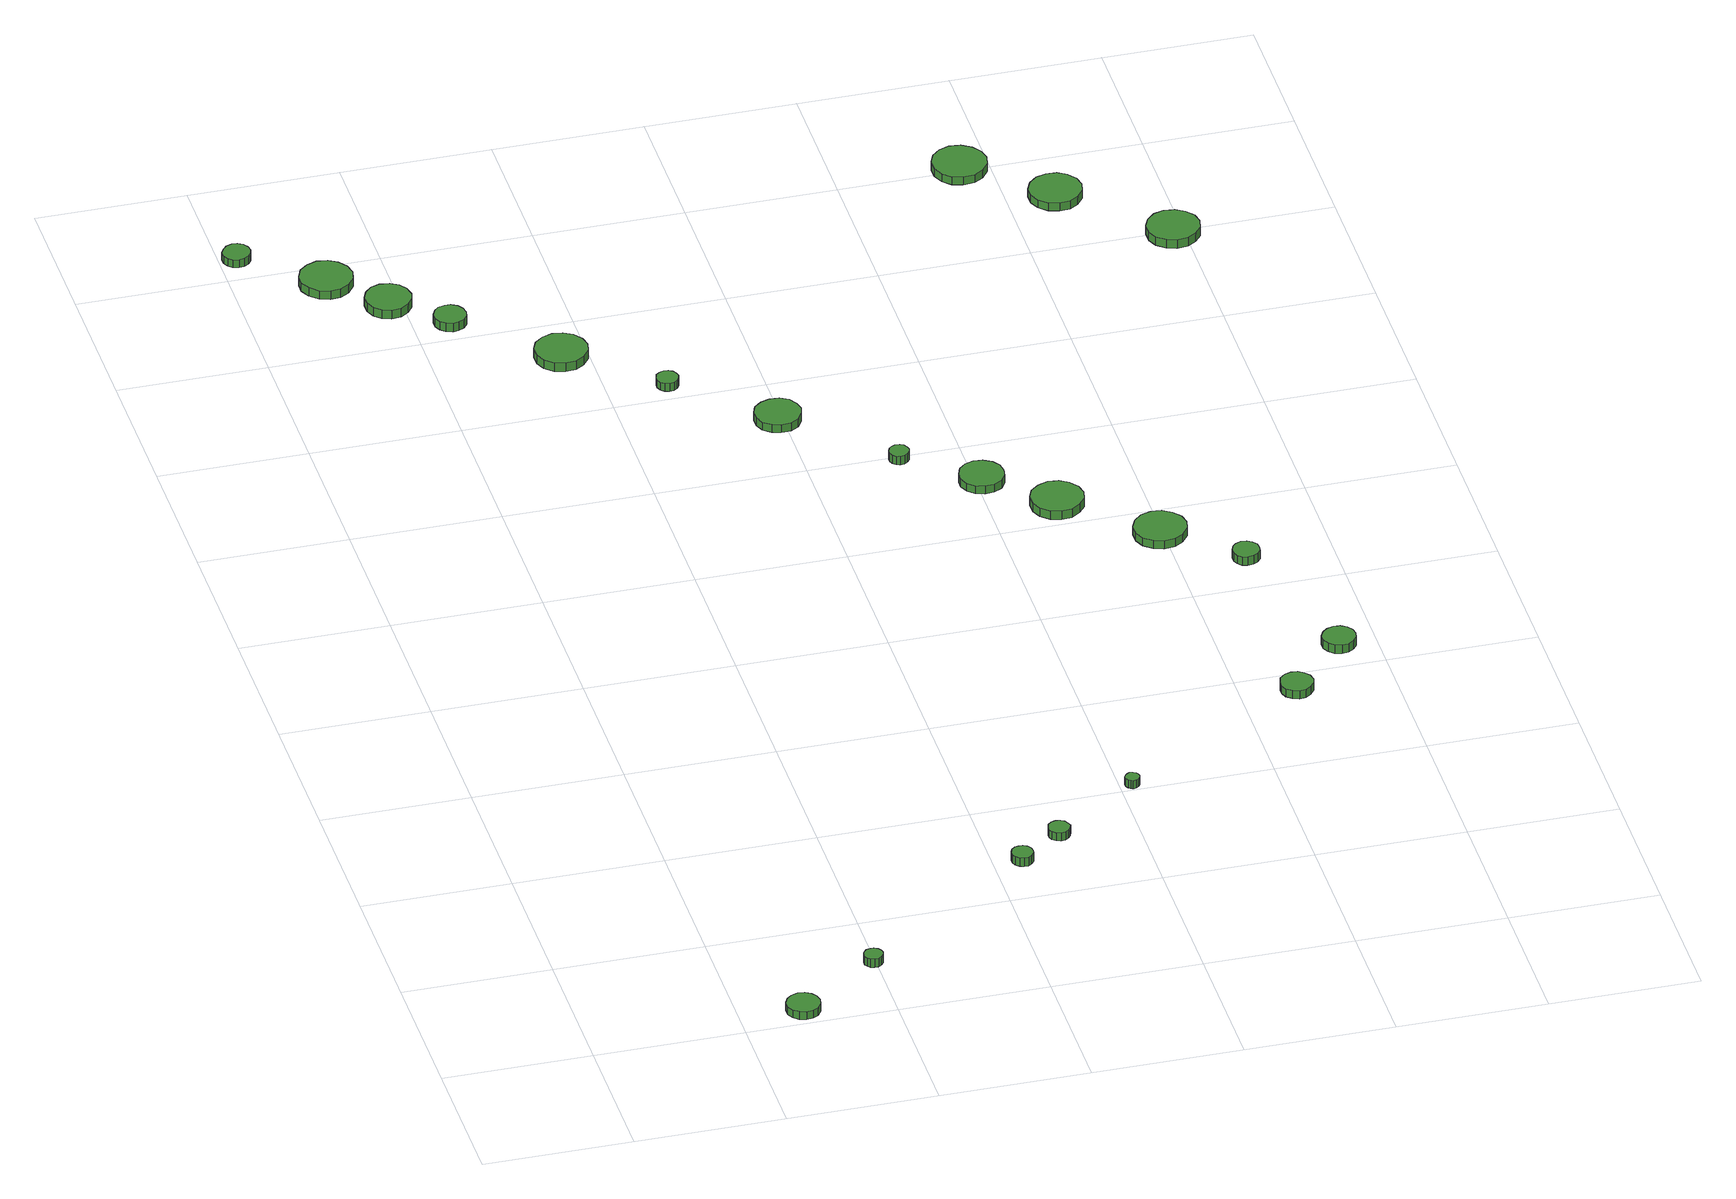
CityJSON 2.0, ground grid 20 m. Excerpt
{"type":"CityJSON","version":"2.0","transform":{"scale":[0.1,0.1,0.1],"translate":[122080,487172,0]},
"CityObjects":{
"tree1":{"type":"SolitaryVegetationObject","attributes":{"function":"something"},"geometry":[{"type":"MultiSurface","lod":"1","boundaries":[[[0,1,2,3,4,5,6,7,8,9,10,11,12,13,14]],[[15,16,17,18,19,20,21,22,23,24,25,26,27,28,29]],[[0,29,28,1]],[[1,28,27,2]],[[2,27,26,3]],[[3,26,25,4]],[[4,25,24,5]],[[5,24,23,6]],[[6,23,22,7]],[[7,22,21,8]],[[8,21,20,9]],[[9,20,19,10]],[[10,19,18,11]],[[11,18,17,12]],[[12,17,16,13]],[[13,16,15,14]],[[14,15,29,0]]]}]},
"tree2":{"type":"SolitaryVegetationObject","attributes":{"function":"something"},"geometry":[{"type":"MultiSurface","lod":"1","boundaries":[[[30,31,32,33,34,35,36,37,38,39,40,41,42,43,44]],[[45,46,47,48,49,50,51,52,53,54,55,56,57,58,59]],[[30,59,58,31]],[[31,58,57,32]],[[32,57,56,33]],[[33,56,55,34]],[[34,55,54,35]],[[35,54,53,36]],[[36,53,52,37]],[[37,52,51,38]],[[38,51,50,39]],[[39,50,49,40]],[[40,49,48,41]],[[41,48,47,42]],[[42,47,46,43]],[[43,46,45,44]],[[44,45,59,30]]]}]},
"tree3":{"type":"SolitaryVegetationObject","attributes":{"function":"something"},"geometry":[{"type":"MultiSurface","lod":"1","boundaries":[[[60,61,62,63,64,65,66,67,68,69,70,71,72,73,74]],[[75,76,77,78,79,80,81,82,83,84,85,86,87,88,89]],[[60,89,88,61]],[[61,88,87,62]],[[62,87,86,63]],[[63,86,85,64]],[[64,85,84,65]],[[65,84,83,66]],[[66,83,82,67]],[[67,82,81,68]],[[68,81,80,69]],[[69,80,79,70]],[[70,79,78,71]],[[71,78,77,72]],[[72,77,76,73]],[[73,76,75,74]],[[74,75,89,60]]]}]},
"tree4":{"type":"SolitaryVegetationObject","attributes":{"function":"something"},"geometry":[{"type":"MultiSurface","lod":"1","boundaries":[[[90,91,92,93,94,95,96,97,98,99,100,101,102,103,104]],[[105,106,107,108,109,110,111,112,113,114,115,116,117,118,119]],[[90,119,118,91]],[[91,118,117,92]],[[92,117,116,93]],[[93,116,115,94]],[[94,115,114,95]],[[95,114,113,96]],[[96,113,112,97]],[[97,112,111,98]],[[98,111,110,99]],[[99,110,109,100]],[[100,109,108,101]],[[101,108,107,102]],[[102,107,106,103]],[[103,106,105,104]],[[104,105,119,90]]]}]},
"tree5":{"type":"SolitaryVegetationObject","attributes":{"function":"something"},"geometry":[{"type":"MultiSurface","lod":"1","boundaries":[[[120,121,122,123,124,125,126,127,128,129,130,131,132,133,134]],[[135,136,137,138,139,140,141,142,143,144,145,146,147,148,149]],[[120,149,148,121]],[[121,148,147,122]],[[122,147,146,123]],[[123,146,145,124]],[[124,145,144,125]],[[125,144,143,126]],[[126,143,142,127]],[[127,142,141,128]],[[128,141,140,129]],[[129,140,139,130]],[[130,139,138,131]],[[131,138,137,132]],[[132,137,136,133]],[[133,136,135,134]],[[134,135,149,120]]]}]},
"tree6":{"type":"SolitaryVegetationObject","attributes":{"function":"something"},"geometry":[{"type":"MultiSurface","lod":"1","boundaries":[[[150,151,152,153,154,155,156,157,158,159,160,161,162,163,164]],[[165,166,167,168,169,170,171,172,173,174,175,176,177,178,179]],[[150,179,178,151]],[[151,178,177,152]],[[152,177,176,153]],[[153,176,175,154]],[[154,175,174,155]],[[155,174,173,156]],[[156,173,172,157]],[[157,172,171,158]],[[158,171,170,159]],[[159,170,169,160]],[[160,169,168,161]],[[161,168,167,162]],[[162,167,166,163]],[[163,166,165,164]],[[164,165,179,150]]]}]},
"tree7":{"type":"SolitaryVegetationObject","attributes":{"function":"something"},"geometry":[{"type":"MultiSurface","lod":"1","boundaries":[[[180,181,182,183,184,185,186,187,188,189,190,191,192,193,194]],[[195,196,197,198,199,200,201,202,203,204,205,206,207,208,209]],[[180,209,208,181]],[[181,208,207,182]],[[182,207,206,183]],[[183,206,205,184]],[[184,205,204,185]],[[185,204,203,186]],[[186,203,202,187]],[[187,202,201,188]],[[188,201,200,189]],[[189,200,199,190]],[[190,199,198,191]],[[191,198,197,192]],[[192,197,196,193]],[[193,196,195,194]],[[194,195,209,180]]]}]},
"tree8":{"type":"SolitaryVegetationObject","attributes":{"function":"something"},"geometry":[{"type":"MultiSurface","lod":"1","boundaries":[[[210,211,212,213,214,215,216,217,218,219,220,221,222,223,224]],[[225,226,227,228,229,230,231,232,233,234,235,236,237,238,239]],[[210,239,238,211]],[[211,238,237,212]],[[212,237,236,213]],[[213,236,235,214]],[[214,235,234,215]],[[215,234,233,216]],[[216,233,232,217]],[[217,232,231,218]],[[218,231,230,219]],[[219,230,229,220]],[[220,229,228,221]],[[221,228,227,222]],[[222,227,226,223]],[[223,226,225,224]],[[224,225,239,210]]]}]},
"tree9":{"type":"SolitaryVegetationObject","attributes":{"function":"something"},"geometry":[{"type":"MultiSurface","lod":"1","boundaries":[[[240,241,242,243,244,245,246,247,248,249,250,251,252,253,254]],[[255,256,257,258,259,260,261,262,263,264,265,266,267,268,269]],[[240,269,268,241]],[[241,268,267,242]],[[242,267,266,243]],[[243,266,265,244]],[[244,265,264,245]],[[245,264,263,246]],[[246,263,262,247]],[[247,262,261,248]],[[248,261,260,249]],[[249,260,259,250]],[[250,259,258,251]],[[251,258,257,252]],[[252,257,256,253]],[[253,256,255,254]],[[254,255,269,240]]]}]},
"tree10":{"type":"SolitaryVegetationObject","attributes":{"function":"something"},"geometry":[{"type":"MultiSurface","lod":"1","boundaries":[[[270,271,272,273,274,275,276,277,278,279,280,281,282,283,284]],[[285,286,287,288,289,290,291,292,293,294,295,296,297,298,299]],[[270,299,298,271]],[[271,298,297,272]],[[272,297,296,273]],[[273,296,295,274]],[[274,295,294,275]],[[275,294,293,276]],[[276,293,292,277]],[[277,292,291,278]],[[278,291,290,279]],[[279,290,289,280]],[[280,289,288,281]],[[281,288,287,282]],[[282,287,286,283]],[[283,286,285,284]],[[284,285,299,270]]]}]},
"tree11":{"type":"SolitaryVegetationObject","attributes":{"function":"something"},"geometry":[{"type":"MultiSurface","lod":"1","boundaries":[[[300,301,302,303,304,305,306,307,308,309,310,311,312,313,314]],[[315,316,317,318,319,320,321,322,323,324,325,326,327,328,329]],[[300,329,328,301]],[[301,328,327,302]],[[302,327,326,303]],[[303,326,325,304]],[[304,325,324,305]],[[305,324,323,306]],[[306,323,322,307]],[[307,322,321,308]],[[308,321,320,309]],[[309,320,319,310]],[[310,319,318,311]],[[311,318,317,312]],[[312,317,316,313]],[[313,316,315,314]],[[314,315,329,300]]]}]},
"tree12":{"type":"SolitaryVegetationObject","attributes":{"function":"something"},"geometry":[{"type":"MultiSurface","lod":"1","boundaries":[[[330,331,332,333,334,335,336,337,338,339,340,341,342,343,344]],[[345,346,347,348,349,350,351,352,353,354,355,356,357,358,359]],[[330,359,358,331]],[[331,358,357,332]],[[332,357,356,333]],[[333,356,355,334]],[[334,355,354,335]],[[335,354,353,336]],[[336,353,352,337]],[[337,352,351,338]],[[338,351,350,339]],[[339,350,349,340]],[[340,349,348,341]],[[341,348,347,342]],[[342,347,346,343]],[[343,346,345,344]],[[344,345,359,330]]]}]},
"tree13":{"type":"SolitaryVegetationObject","attributes":{"function":"something"},"geometry":[{"type":"MultiSurface","lod":"1","boundaries":[[[360,361,362,363,364,365,366,367,368,369,370,371,372,373,374]],[[375,376,377,378,379,380,381,382,383,384,385,386,387,388,389]],[[360,389,388,361]],[[361,388,387,362]],[[362,387,386,363]],[[363,386,385,364]],[[364,385,384,365]],[[365,384,383,366]],[[366,383,382,367]],[[367,382,381,368]],[[368,381,380,369]],[[369,380,379,370]],[[370,379,378,371]],[[371,378,377,372]],[[372,377,376,373]],[[373,376,375,374]],[[374,375,389,360]]]}]},
"tree14":{"type":"SolitaryVegetationObject","attributes":{"function":"something"},"geometry":[{"type":"MultiSurface","lod":"1","boundaries":[[[390,391,392,393,394,395,396,397,398,399,400,401,402,403,404]],[[405,406,407,408,409,410,411,412,413,414,415,416,417,418,419]],[[390,419,418,391]],[[391,418,417,392]],[[392,417,416,393]],[[393,416,415,394]],[[394,415,414,395]],[[395,414,413,396]],[[396,413,412,397]],[[397,412,411,398]],[[398,411,410,399]],[[399,410,409,400]],[[400,409,408,401]],[[401,408,407,402]],[[402,407,406,403]],[[403,406,405,404]],[[404,405,419,390]]]}]},
"tree15":{"type":"SolitaryVegetationObject","attributes":{"function":"something"},"geometry":[{"type":"MultiSurface","lod":"1","boundaries":[[[420,421,422,423,424,425,426,427,428,429,430,431,432,433,434]],[[435,436,437,438,439,440,441,442,443,444,445,446,447,448,449]],[[420,449,448,421]],[[421,448,447,422]],[[422,447,446,423]],[[423,446,445,424]],[[424,445,444,425]],[[425,444,443,426]],[[426,443,442,427]],[[427,442,441,428]],[[428,441,440,429]],[[429,440,439,430]],[[430,439,438,431]],[[431,438,437,432]],[[432,437,436,433]],[[433,436,435,434]],[[434,435,449,420]]]}]},
"tree16":{"type":"SolitaryVegetationObject","attributes":{"function":"something"},"geometry":[{"type":"MultiSurface","lod":"1","boundaries":[[[450,451,452,453,454,455,456,457,458,459,460,461,462,463,464]],[[465,466,467,468,469,470,471,472,473,474,475,476,477,478,479]],[[450,479,478,451]],[[451,478,477,452]],[[452,477,476,453]],[[453,476,475,454]],[[454,475,474,455]],[[455,474,473,456]],[[456,473,472,457]],[[457,472,471,458]],[[458,471,470,459]],[[459,470,469,460]],[[460,469,468,461]],[[461,468,467,462]],[[462,467,466,463]],[[463,466,465,464]],[[464,465,479,450]]]}]},
"tree17":{"type":"SolitaryVegetationObject","attributes":{"function":"something"},"geometry":[{"type":"MultiSurface","lod":"1","boundaries":[[[480,481,482,483,484,485,486,487,488,489,490,491,492,493,494]],[[495,496,497,498,499,500,501,502,503,504,505,506,507,508,509]],[[480,509,508,481]],[[481,508,507,482]],[[482,507,506,483]],[[483,506,505,484]],[[484,505,504,485]],[[485,504,503,486]],[[486,503,502,487]],[[487,502,501,488]],[[488,501,500,489]],[[489,500,499,490]],[[490,499,498,491]],[[491,498,497,492]],[[492,497,496,493]],[[493,496,495,494]],[[494,495,509,480]]]}]},
"tree18":{"type":"SolitaryVegetationObject","attributes":{"function":"something"},"geometry":[{"type":"MultiSurface","lod":"1","boundaries":[[[510,511,512,513,514,515,516,517,518,519,520,521,522,523,524]],[[525,526,527,528,529,530,531,532,533,534,535,536,537,538,539]],[[510,539,538,511]],[[511,538,537,512]],[[512,537,536,513]],[[513,536,535,514]],[[514,535,534,515]],[[515,534,533,516]],[[516,533,532,517]],[[517,532,531,518]],[[518,531,530,519]],[[519,530,529,520]],[[520,529,528,521]],[[521,528,527,522]],[[522,527,526,523]],[[523,526,525,524]],[[524,525,539,510]]]}]},
"tree19":{"type":"SolitaryVegetationObject","attributes":{"function":"something"},"geometry":[{"type":"MultiSurface","lod":"1","boundaries":[[[540,541,542,543,544,545,546,547,548,549,550,551,552,553,554]],[[555,556,557,558,559,560,561,562,563,564,565,566,567,568,569]],[[540,569,568,541]],[[541,568,567,542]],[[542,567,566,543]],[[543,566,565,544]],[[544,565,564,545]],[[545,564,563,546]],[[546,563,562,547]],[[547,562,561,548]],[[548,561,560,549]],[[549,560,559,550]],[[550,559,558,551]],[[551,558,557,552]],[[552,557,556,553]],[[553,556,555,554]],[[554,555,569,540]]]}]},
"tree20":{"type":"SolitaryVegetationObject","attributes":{"function":"something"},"geometry":[{"type":"MultiSurface","lod":"1","boundaries":[[[570,571,572,573,574,575,576,577,578,579,580,581,582,583,584]],[[585,586,587,588,589,590,591,592,593,594,595,596,597,598,599]],[[570,599,598,571]],[[571,598,597,572]],[[572,597,596,573]],[[573,596,595,574]],[[574,595,594,575]],[[575,594,593,576]],[[576,593,592,577]],[[577,592,591,578]],[[578,591,590,579]],[[579,590,589,580]],[[580,589,588,581]],[[581,588,587,582]],[[582,587,586,583]],[[583,586,585,584]],[[584,585,599,570]]]}]},
"tree21":{"type":"SolitaryVegetationObject","attributes":{"function":"something"},"geometry":[{"type":"MultiSurface","lod":"1","boundaries":[[[600,601,602,603,604,605,606,607,608,609,610,611,612,613,614]],[[615,616,617,618,619,620,621,622,623,624,625,626,627,628,629]],[[600,629,628,601]],[[601,628,627,602]],[[602,627,626,603]],[[603,626,625,604]],[[604,625,624,605]],[[605,624,623,606]],[[606,623,622,607]],[[607,622,621,608]],[[608,621,620,609]],[[609,620,619,610]],[[610,619,618,611]],[[611,618,617,612]],[[612,617,616,613]],[[613,616,615,614]],[[614,615,629,600]]]}]},
"tree22":{"type":"SolitaryVegetationObject","attributes":{"function":"something"},"geometry":[{"type":"MultiSurface","lod":"1","boundaries":[[[630,631,632,633,634,635,636,637,638,639,640,641,642,643,644]],[[645,646,647,648,649,650,651,652,653,654,655,656,657,658,659]],[[630,659,658,631]],[[631,658,657,632]],[[632,657,656,633]],[[633,656,655,634]],[[634,655,654,635]],[[635,654,653,636]],[[636,653,652,637]],[[637,652,651,638]],[[638,651,650,639]],[[639,650,649,640]],[[640,649,648,641]],[[641,648,647,642]],[[642,647,646,643]],[[643,646,645,644]],[[644,645,659,630]]]}]}
},
"vertices":[
[304,25,16],[302,34,16],[297,41,16],[289,46,16],[280,47,16],[271,44,16],[264,38,16],[260,30,16],[260,20,16],[264,12,16],[271,6,16],[280,3,16],[289,4,16],[297,8,16],[302,16,16],[302,16,4],[297,8,4],[289,4,4],[280,3,4],[271,6,4],[264,12,4],[260,20,4],[260,30,4],[264,38,4],[271,44,4],[280,47,4],[289,46,4],[297,41,4],[302,34,4],[304,25,4],
[407,102,20],[406,107,20],[403,111,20],[398,114,20],[393,114,20],[388,113,20],[384,109,20],[382,105,20],[382,99,20],[384,95,20],[388,91,20],[393,90,20],[398,90,20],[403,93,20],[406,97,20],[406,97,7],[403,93,7],[398,90,7],[393,90,7],[388,91,7],[384,95,7],[382,99,7],[382,105,7],[384,109,7],[388,113,7],[393,114,7],[398,114,7],[403,111,7],[406,107,7],[407,102,7],
[41,1840,15],[39,1848,15],[35,1854,15],[28,1858,15],[21,1859,15],[13,1856,15],[8,1851,15],[4,1844,15],[4,1836,15],[8,1829,15],[13,1824,15],[21,1822,15],[28,1823,15],[35,1827,15],[39,1833,15],[39,1833,3],[35,1827,3],[28,1823,3],[21,1822,3],[13,1824,3],[8,1829,3],[4,1836,3],[4,1844,3],[8,1851,3],[13,1856,3],[21,1859,3],[28,1858,3],[35,1854,3],[39,1848,3],[41,1840,3],
[152,1756,17],[149,1770,17],[140,1782,17],[128,1789,17],[114,1791,17],[100,1786,17],[89,1777,17],[83,1763,17],[83,1749,17],[89,1736,17],[100,1726,17],[114,1722,17],[128,1723,17],[140,1730,17],[149,1742,17],[149,1742,4],[140,1730,4],[128,1723,4],[114,1722,4],[100,1726,4],[89,1736,4],[83,1749,4],[83,1763,4],[89,1777,4],[100,1786,4],[114,1791,4],[128,1789,4],[140,1782,4],[149,1770,4],[152,1756,4],
[212,1691,16],[209,1704,16],[202,1714,16],[191,1720,16],[178,1722,16],[166,1718,16],[157,1709,16],[152,1698,16],[152,1685,16],[157,1673,16],[166,1665,16],[178,1661,16],[191,1662,16],[202,1669,16],[209,1679,16],[209,1679,3],[202,1669,3],[191,1662,3],[178,1661,3],[166,1665,3],[157,1673,3],[152,1685,3],[152,1698,3],[157,1709,3],[166,1718,3],[178,1722,3],[191,1720,3],[202,1714,3],[209,1704,3],[212,1691,3],
[650,274,20],[649,280,20],[645,285,20],[640,288,20],[634,288,20],[629,287,20],[624,283,20],[622,277,20],[622,271,20],[624,266,20],[629,262,20],[634,260,20],[640,260,20],[645,263,20],[649,268,20],[649,268,7],[645,263,7],[640,260,7],[634,260,7],[629,262,7],[624,266,7],[622,271,7],[622,277,7],[624,283,7],[629,287,7],[634,288,7],[640,288,7],[645,285,7],[649,280,7],[650,274,7],
[269,1635,15],[267,1644,15],[262,1651,15],[254,1656,15],[246,1656,15],[237,1654,15],[231,1648,15],[227,1640,15],[227,1631,15],[231,1623,15],[237,1617,15],[246,1614,15],[254,1615,15],[262,1619,15],[267,1626,15],[267,1626,2],[262,1619,2],[254,1615,2],[246,1614,2],[237,1617,2],[231,1623,2],[227,1631,2],[227,1640,2],[231,1648,2],[237,1654,2],[246,1656,2],[254,1656,2],[262,1651,2],[267,1644,2],[269,1635,2],
[711,319,18],[709,325,18],[706,330,18],[701,333,18],[695,334,18],[689,332,18],[684,328,18],[682,322,18],[682,316,18],[684,311,18],[689,307,18],[695,305,18],[701,306,18],[706,309,18],[709,313,18],[709,313,6],[706,309,6],[701,306,6],[695,305,6],[689,307,6],[684,311,6],[682,316,6],[682,322,6],[684,328,6],[689,332,6],[695,334,6],[701,333,6],[706,330,6],[709,325,6],[711,319,6],
[399,1525,15],[396,1539,15],[387,1551,15],[375,1558,15],[361,1560,15],[347,1555,15],[336,1546,15],[330,1533,15],[330,1518,15],[336,1505,15],[347,1495,15],[361,1491,15],[375,1492,15],[387,1500,15],[396,1511,15],[396,1511,2],[387,1500,2],[375,1492,2],[361,1491,2],[347,1495,2],[336,1505,2],[330,1518,2],[330,1533,2],[336,1546,2],[347,1555,2],[361,1560,2],[375,1558,2],[387,1551,2],[396,1539,2],[399,1525,2],
[493,1429,14],[491,1435,14],[488,1440,14],[483,1443,14],[477,1444,14],[471,1442,14],[466,1438,14],[464,1432,14],[464,1426,14],[466,1420,14],[471,1416,14],[477,1414,14],[483,1415,14],[488,1418,14],[491,1423,14],[491,1423,2],[488,1418,2],[483,1415,2],[477,1414,2],[471,1416,2],[466,1420,2],[464,1426,2],[464,1432,2],[466,1438,2],[471,1442,2],[477,1444,2],[483,1443,2],[488,1440,2],[491,1435,2],[493,1429,2],
[824,403,19],[823,407,19],[821,410,19],[817,412,19],[813,413,19],[810,411,19],[807,409,19],[805,405,19],[805,401,19],[807,397,19],[810,395,19],[813,393,19],[817,394,19],[821,396,19],[823,399,19],[823,399,7],[821,396,7],[817,394,7],[813,393,7],[810,395,7],[807,397,7],[805,401,7],[805,405,7],[807,409,7],[810,411,7],[813,413,7],[817,412,7],[821,410,7],[823,407,7],[824,403,7],
[624,1318,14],[621,1330,14],[614,1341,14],[603,1347,14],[590,1348,14],[578,1344,14],[568,1336,14],[563,1324,14],[563,1312,14],[568,1300,14],[578,1292,14],[590,1288,14],[603,1289,14],[614,1295,14],[621,1306,14],[621,1306,2],[614,1295,2],[603,1289,2],[590,1288,2],[578,1292,2],[568,1300,2],[563,1312,2],[563,1324,2],[568,1336,2],[578,1344,2],[590,1348,2],[603,1347,2],[614,1341,2],[621,1330,2],[624,1318,2],
[732,1193,15],[731,1198,15],[728,1203,15],[723,1205,15],[717,1206,15],[712,1204,15],[708,1200,15],[706,1195,15],[706,1190,15],[708,1185,15],[712,1181,15],[717,1179,15],[723,1180,15],[728,1183,15],[731,1187,15],[731,1187,2],[728,1183,2],[723,1180,2],[717,1179,2],[712,1181,2],[708,1185,2],[706,1190,2],[706,1195,2],[708,1200,2],[712,1204,2],[717,1206,2],[723,1205,2],[728,1203,2],[731,1198,2],[732,1193,2],
[836,1116,15],[834,1128,15],[827,1138,15],[816,1144,15],[804,1146,15],[792,1142,15],[783,1134,15],[778,1122,15],[778,1110,15],[783,1099,15],[792,1091,15],[804,1087,15],[816,1088,15],[827,1094,15],[834,1104,15],[834,1104,3],[827,1094,3],[816,1088,3],[804,1087,3],[792,1091,3],[783,1099,3],[778,1110,3],[778,1122,3],[783,1134,3],[792,1142,3],[804,1146,3],[816,1144,3],[827,1138,3],[834,1128,3],[836,1116,3],
[921,1042,15],[918,1056,15],[909,1068,15],[897,1075,15],[883,1077,15],[869,1072,15],[858,1063,15],[852,1050,15],[852,1035,15],[858,1022,15],[869,1012,15],[883,1008,15],[897,1009,15],[909,1017,15],[918,1028,15],[918,1028,2],[909,1017,2],[897,1009,2],[883,1008,2],[869,1012,2],[858,1022,2],[852,1035,2],[852,1050,2],[858,1063,2],[869,1072,2],[883,1077,2],[897,1075,2],[909,1068,2],[918,1056,2],[921,1042,2],
[1093,556,19],[1091,565,19],[1085,572,19],[1078,577,19],[1069,578,19],[1060,575,19],[1053,569,19],[1050,560,19],[1050,551,19],[1053,543,19],[1060,537,19],[1069,534,19],[1078,535,19],[1085,540,19],[1091,547,19],[1091,547,7],[1085,540,7],[1078,535,7],[1069,534,7],[1060,537,7],[1053,543,7],[1050,551,7],[1050,560,7],[1053,569,7],[1060,575,7],[1069,578,7],[1078,577,7],[1085,572,7],[1091,565,7],[1093,556,7],
[1030,944,15],[1027,958,15],[1018,969,15],[1006,977,15],[991,978,15],[978,974,15],[967,964,15],[961,951,15],[961,936,15],[967,923,15],[978,914,15],[991,909,15],[1006,911,15],[1018,918,15],[1027,930,15],[1027,930,3],[1018,918,3],[1006,911,3],[991,909,3],[978,914,3],[967,923,3],[961,936,3],[961,951,3],[967,964,3],[978,974,3],[991,978,3],[1006,977,3],[1018,969,3],[1027,958,3],[1030,944,3],
[1171,640,20],[1169,649,20],[1164,656,20],[1156,661,20],[1147,662,20],[1138,659,20],[1131,653,20],[1127,645,20],[1127,635,20],[1131,627,20],[1138,621,20],[1147,618,20],[1156,619,20],[1164,624,20],[1169,631,20],[1169,631,7],[1164,624,7],[1156,619,7],[1147,618,7],[1138,621,7],[1131,627,7],[1127,635,7],[1127,645,7],[1131,653,7],[1138,659,7],[1147,662,7],[1156,661,7],[1164,656,7],[1169,649,7],[1171,640,7],
[1103,860,19],[1102,867,19],[1097,873,19],[1091,877,19],[1083,878,19],[1076,875,19],[1071,870,19],[1068,863,19],[1068,856,19],[1071,849,19],[1076,844,19],[1083,842,19],[1091,843,19],[1097,846,19],[1102,852,19],[1102,852,6],[1097,846,6],[1091,843,6],[1083,842,6],[1076,844,6],[1071,849,6],[1068,856,6],[1068,863,6],[1071,870,6],[1076,875,6],[1083,878,6],[1091,877,6],[1097,873,6],[1102,867,6],[1103,860,6],
[996,1801,15],[993,1815,15],[984,1827,15],[971,1835,15],[956,1837,15],[942,1832,15],[931,1822,15],[925,1808,15],[925,1793,15],[931,1779,15],[942,1769,15],[956,1765,15],[971,1766,15],[984,1774,15],[993,1786,15],[993,1786,3],[984,1774,3],[971,1766,3],[956,1765,3],[942,1769,3],[931,1779,3],[925,1793,3],[925,1808,3],[931,1822,3],[942,1832,3],[956,1837,3],[971,1835,3],[984,1827,3],[993,1815,3],[996,1801,3],
[1097,1711,15],[1094,1725,15],[1085,1737,15],[1073,1744,15],[1059,1745,15],[1045,1741,15],[1034,1731,15],[1028,1718,15],[1028,1704,15],[1034,1691,15],[1045,1681,15],[1059,1677,15],[1073,1678,15],[1085,1685,15],[1094,1697,15],[1094,1697,3],[1085,1685,3],[1073,1678,3],[1059,1677,3],[1045,1681,3],[1034,1691,3],[1028,1704,3],[1028,1718,3],[1034,1731,3],[1045,1741,3],[1059,1745,3],[1073,1744,3],[1085,1737,3],[1094,1725,3],[1097,1711,3],
[1221,1596,13],[1218,1610,13],[1209,1621,13],[1197,1628,13],[1182,1630,13],[1169,1626,13],[1158,1616,13],[1152,1603,13],[1152,1588,13],[1158,1575,13],[1169,1566,13],[1182,1561,13],[1197,1563,13],[1209,1570,13],[1218,1581,13],[1218,1581,0],[1209,1570,0],[1197,1563,0],[1182,1561,0],[1169,1566,0],[1158,1575,0],[1152,1588,0],[1152,1603,0],[1158,1616,0],[1169,1626,0],[1182,1630,0],[1197,1628,0],[1209,1621,0],[1218,1610,0],[1221,1596,0]
]}
